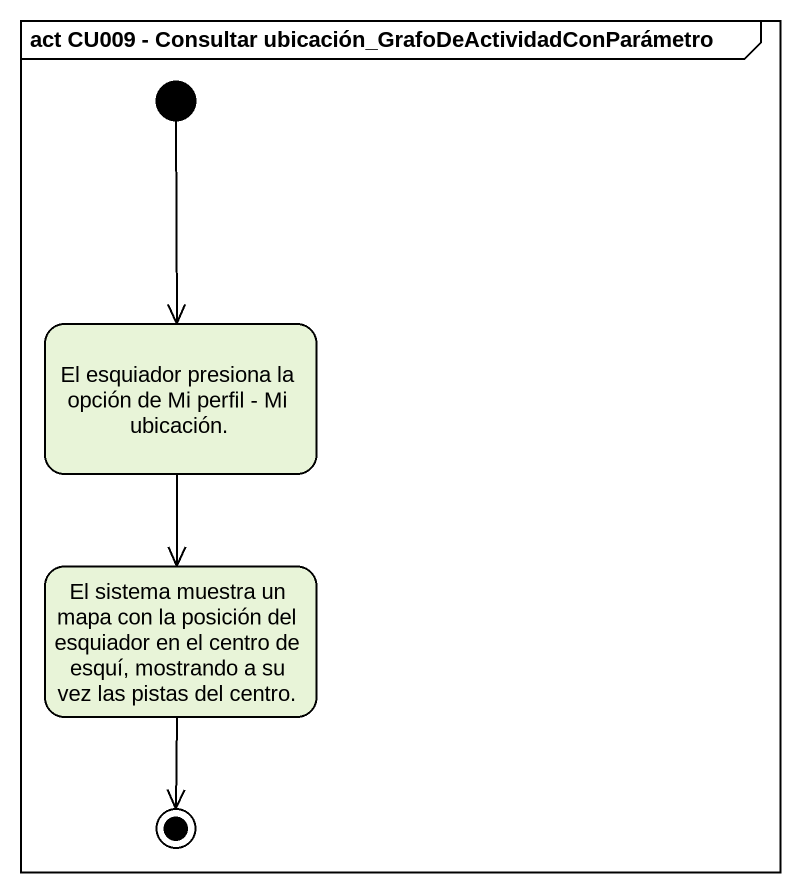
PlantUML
@startuml
mainframe act CU009 - Consultar ubicación_GrafoDeActividadConParámetro
hide empty description
state "El esquiador presiona la opción de Mi perfil - Mi ubicación." as El_esquiador_presiona_la
state "El sistema muestra un mapa con la posición del esquiador en el centro de esquí, mostrando a su vez las pistas del centro." as El_sistema_muestra_un_mapa
[*] --> El_esquiador_presiona_la
El_esquiador_presiona_la --> El_sistema_muestra_un_mapa
El_sistema_muestra_un_mapa --> [*]
@enduml
